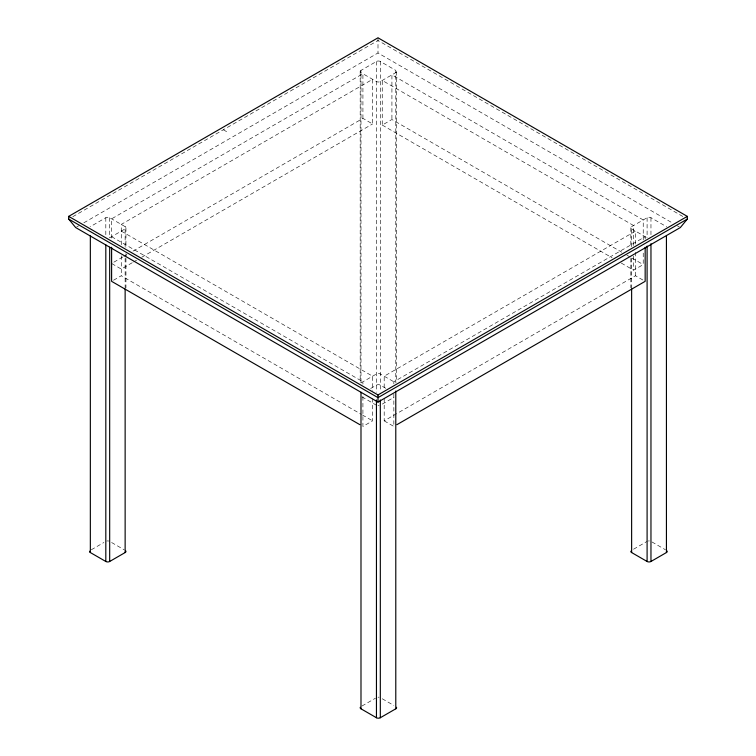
<?xml version="1.0" encoding="UTF-8"?>
<svg xmlns="http://www.w3.org/2000/svg" width="756" height="756" viewBox="0 0 756 756"><rect width="100%" height="100%" fill="white"/><g stroke="black" fill="none" stroke-linecap="round" stroke-linejoin="round"><path stroke-width="0.57" stroke-dasharray="3.78 2.83" d="M72.765 216.707L378 40.474L683.226 216.698M76.677 226.951L78.718 225.77M83.822 222.822L378 52.977L672.178 222.822M125.137 246.654L125.137 226.649L109.677 217.719A2.731 1.578 0 0 0 105.812 217.719L90.342 226.649A2.731 1.578 0 0 0 90.106 226.8M360.99 382.3L360.99 70.393L376.45 61.463A2.731 1.578 0 0 1 380.315 61.463L395.785 70.393L395.785 382.3M109.677 237.809L125.137 228.879A2.731 1.578 0 0 0 125.137 226.649M122.85 256.993L111.604 263.475L121.272 269.06L132.508 262.568M123.871 256.397L126.932 254.63M133.065 251.096L362.918 118.38L372.585 123.965L372.585 79.323L121.272 224.409L121.272 245.209M133.538 261.982L136.6 260.215M141.703 257.267L372.585 123.965M113.542 280.221L121.272 275.751L361.349 414.364M633.566 245.502L633.566 225.534L382.252 80.438L382.252 125.08L391.92 119.495L621.782 252.211M360.99 382.905L376.45 373.974A2.731 1.578 0 0 1 380.315 373.974L395.785 382.905M631.629 246.654L631.629 226.649L647.098 217.719A2.731 1.578 0 0 1 650.963 217.719L666.433 226.649A2.731 1.578 0 0 1 666.669 226.8M91.306 549.763L103.874 542.506M370.657 388.49L376.45 385.135A2.731 1.578 0 0 1 380.315 385.135L386.118 388.49M382.252 404.11L393.848 397.41M372.585 398.525L372.585 420.846L362.918 426.431L362.918 395.879M621.309 263.097L633.566 270.175L643.233 264.591L643.233 251.672M384.19 398.525L384.19 420.846L635.503 275.751L645.161 281.336M361.954 706.019L375.486 698.204M633.566 549.206L647.098 541.39M677.282 225.77L679.323 226.951M646.134 237.252L631.629 228.879A2.731 1.578 0 0 1 631.629 226.649M626.885 255.159L630.976 257.512M631.997 258.108L643.233 264.591M382.252 125.08L612.114 257.787M223.351 129.767L226.828 131.78M121.272 231.109L372.585 376.204L372.585 390.304M651.927 541.948L665.46 549.763M111.604 236.694L362.918 381.78L362.918 384.133M361.954 396.853L376.45 405.225M384.19 420.846L393.848 426.431L393.848 392.355M362.37 414.95L372.585 420.846M111.604 542.506L124.173 549.763M382.252 698.761L393.848 705.461M650.963 217.719L650.963 236.552M647.098 217.719L647.098 237.724M645.161 239.038L645.161 236.694L393.848 381.78L393.848 384.133M643.233 239.926L643.233 219.949L391.92 74.853L391.92 119.495M635.503 244.037L635.503 231.109L384.19 376.204L384.19 389.132M635.503 252.258L635.503 275.751M633.566 256.076L633.566 270.175M631.629 258.306L631.629 287.847M630.835 227.764L630.835 246.598M630.835 258.363L630.835 287.79M396.588 71.508L396.588 382.234M380.315 61.463L380.315 391.627M378 37.8L378 52.977M376.45 61.463L376.45 392.279M362.918 118.38L362.918 73.738L111.604 218.834L111.604 239.038M360.187 71.508L360.187 382.234M125.94 227.764L125.94 247.77M125.94 253.657L125.94 257.191M125.94 258.363L125.94 287.79M125.137 258.306L125.137 287.847M121.272 255.783L121.272 275.751M109.677 217.719L109.677 237.724M105.812 217.719L105.812 236.552M648.327 540.984A2.731 1.578 0 0 1 649.385 540.946M360.99 70.393A2.731 1.578 0 0 0 360.99 72.623L376.45 81.553A2.731 1.578 0 0 0 380.315 81.553L395.785 72.623A2.731 1.578 0 0 0 395.785 70.393M379.096 405.632A2.731 1.578 0 0 1 378.028 405.679M378.028 697.202A2.731 1.578 0 0 1 379.096 697.24M106.7 541.05A2.731 1.578 0 0 1 108.788 541.05"/><path stroke-width="1.13" d="M687.308 219.06L680.353 227.537L378 402.097L75.647 227.537L68.692 219.06L68.692 216.377L378 37.8L687.308 216.377L687.308 219.06L378 397.637L68.692 219.06M68.692 216.377L378 394.953L687.308 216.377M89.567 551.228A2.731 1.578 0 0 0 90.342 552.551L105.812 561.481A2.731 1.578 0 0 0 109.677 561.481L125.137 552.551A2.731 1.578 0 0 0 125.846 551.029M396.919 424.664L645.161 281.336L645.161 247.269M360.281 707.285A2.731 1.578 0 0 0 360.99 708.807L376.45 717.737A2.731 1.578 0 0 0 380.315 717.737L395.785 708.807A2.731 1.578 0 0 0 396.494 707.285M630.854 551.228A2.731 1.578 0 0 0 631.629 552.551L647.098 561.481A2.731 1.578 0 0 0 650.963 561.481L666.433 552.551A2.731 1.578 0 0 0 667.142 551.029M359.856 424.664L111.604 281.336L111.604 247.269M666.433 235.938L666.433 552.551M650.963 243.687L650.963 561.481M647.098 246.05L647.098 561.481M631.629 288.905L631.629 552.551M395.785 391.022L395.785 708.807M380.315 399.943L380.315 717.737M378 394.953L378 402.097M376.45 399.943L376.45 717.737M360.99 392.194L360.99 708.807M125.137 288.905L125.137 552.551M109.677 247.221L109.677 561.481M105.812 244.868L105.812 561.481M90.342 235.938L90.342 552.551"/></g></svg>
